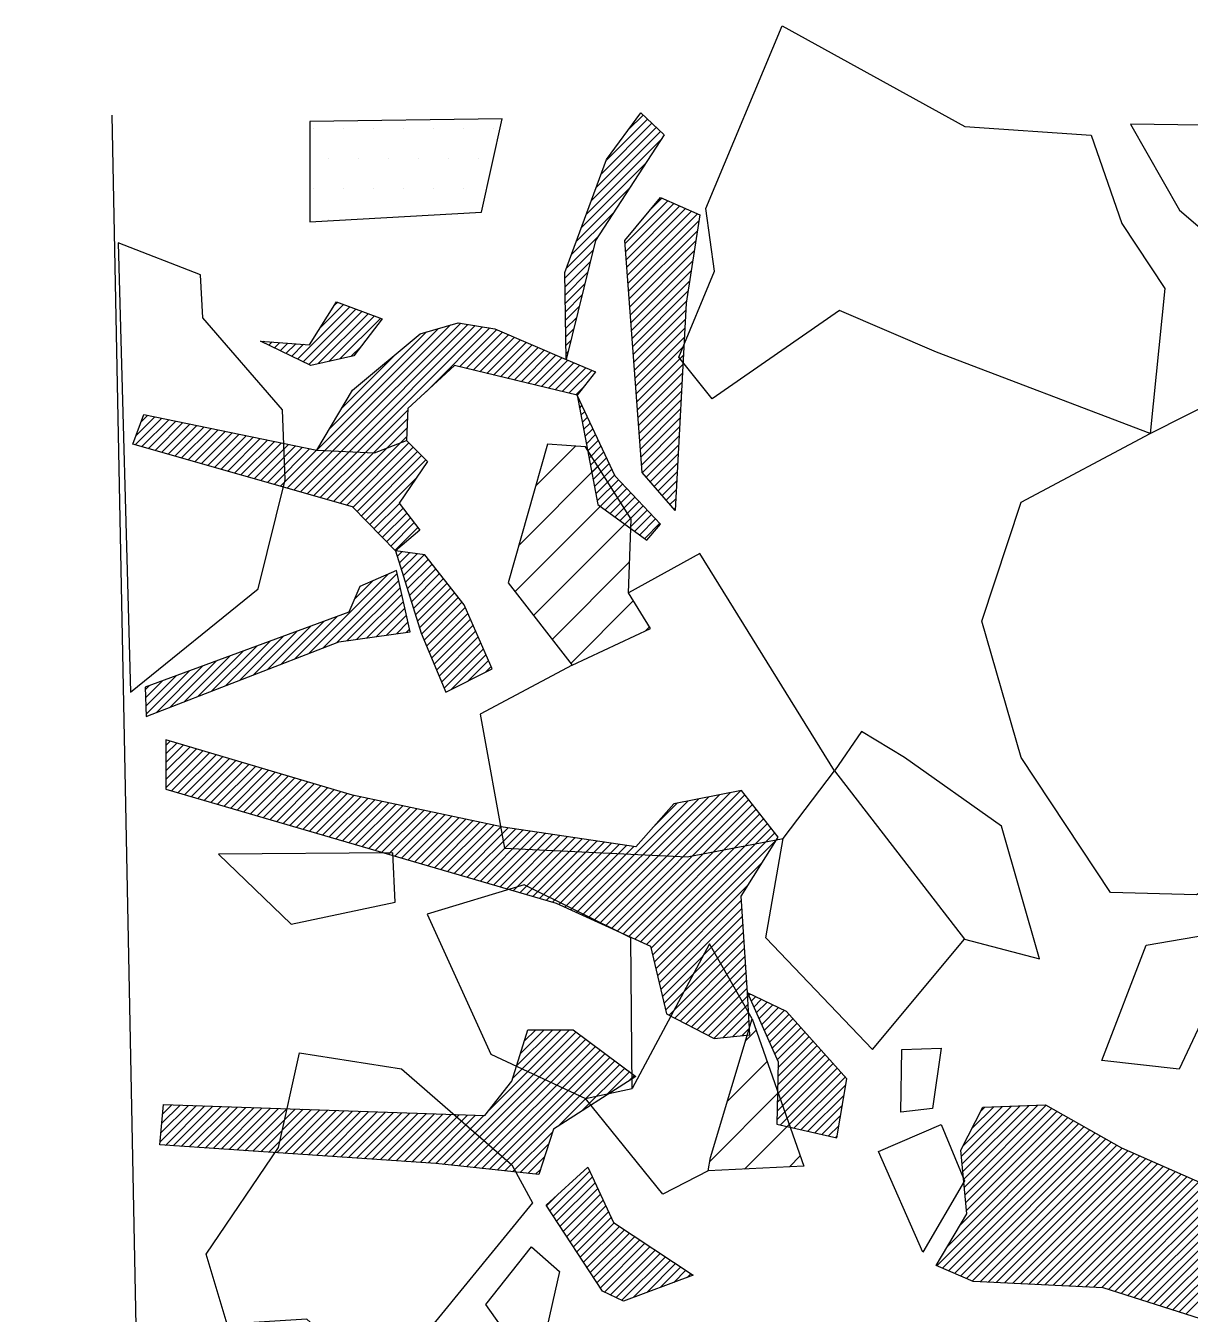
# Model space of a CAD drawing. Header units: metres. Extents: x -3.87 to -2.45, y -18.92 to -15.26.
# Drawn here: x -3.87 to -3.385, y -15.793 to -15.257 of the extents above; entities that cross this region are included whole.
import ezdxf

# ---------------------------------------------------------------- set-up
doc = ezdxf.new("R2010")
doc.units = ezdxf.units.M
doc.header["$LTSCALE"] = 25
doc.header["$MEASUREMENT"] = 0
doc.linetypes.add('STRICHPUNKTX2', pattern=[2, 1, -0.5, 0, -0.5])
doc.layers.get('0').update_dxf_attribs({"linetype": 'CONTINUOUS'})
for name, color, linetype in [('FEUER', 1, 'CONTINUOUS'), ('GRABUNGSGRENZE', 3, 'STRICHPUNKTX2'), ('KNOCHEN', 2, 'CONTINUOUS'), ('KNOCHENSCHRAFF', 2, 'CONTINUOUS'), ('STEINE', 4, 'CONTINUOUS'), ('STEINESCHRAFF', 4, 'CONTINUOUS')]:
    doc.layers.add(name, color=color, linetype=linetype)

# ---------------------------------------------------------------- blocks, each defined once
blk = doc.blocks.new('*X6')
at = {"color": 0}
for p, q in [((-362.822, -1531.316), (-361.099, -1529.593)), ((-361.89, -1530.03), (-361.281, -1529.421)), ((-363.445, -1532.999), (-360.555, -1530.109)), ((-363.237, -1532.438), (-360.736, -1529.937)), ((-363.029, -1531.877), (-360.918, -1529.765)), ((-363.652, -1533.56), (-360.519, -1530.428)), ((-363.86, -1534.122), (-361.181, -1531.443)), ((-364.067, -1534.683), (-361.842, -1532.457)), ((-360.973, -1533.356), (-360.5, -1532.883)), ((-362.032, -1534.768), (-360.254, -1532.99)), ((-362.007, -1535.097), (-360.008, -1533.098)), ((-361.983, -1535.427), (-359.762, -1533.206)), ((-361.959, -1535.756), (-359.516, -1533.313)), ((-361.935, -1536.085), (-359.27, -1533.421)), ((-364.275, -1535.244), (-362.504, -1533.472)), ((-361.91, -1536.415), (-359.024, -1533.529)), ((-361.886, -1536.744), (-358.963, -1533.821)), ((-364.483, -1535.805), (-363.165, -1534.487)), ((-361.862, -1537.073), (-359.027, -1534.238)), ((-364.541, -1536.217), (-363.365, -1535.041)), ((-361.837, -1537.402), (-359.091, -1534.656)), ((-364.536, -1536.565), (-363.482, -1535.511)), ((-361.813, -1537.732), (-359.155, -1535.073)), ((-361.789, -1538.061), (-359.218, -1535.491)), ((-364.531, -1536.914), (-363.598, -1535.981)), ((-361.765, -1538.39), (-359.282, -1535.908)), ((-364.526, -1537.263), (-363.715, -1536.451)), ((-361.74, -1538.72), (-359.346, -1536.326)), ((-364.521, -1537.612), (-363.831, -1536.921)), ((-361.716, -1539.049), (-359.41, -1536.743)), ((-361.692, -1539.378), (-359.474, -1537.161)), ((-375.678, -1539.576), (-373.502, -1537.399)), ((-375.441, -1539.692), (-373.245, -1537.496)), ((-375.203, -1539.808), (-372.989, -1537.594)), ((-374.823, -1539.782), (-372.732, -1537.691)), ((-374.716, -1538.26), (-373.758, -1537.302)), ((-374.116, -1537.307), (-374.014, -1537.205)), ((-364.517, -1537.96), (-363.948, -1537.391)), ((-361.667, -1539.707), (-359.504, -1537.543)), ((-374.54, -1543.388), (-369.309, -1538.157)), ((-374.365, -1539.677), (-372.476, -1537.788)), ((-374.201, -1543.402), (-368.881, -1538.082)), ((-373.907, -1539.573), (-372.219, -1537.885)), ((-373.862, -1543.417), (-368.578, -1538.132)), ((-373.523, -1543.431), (-368.275, -1538.183)), ((-373.184, -1543.446), (-367.972, -1538.233)), ((-364.512, -1538.309), (-364.064, -1537.861)), ((-361.643, -1540.037), (-359.524, -1537.917)), ((-374.842, -1543.336), (-369.807, -1538.301)), ((-374.328, -1542.469), (-370.305, -1538.445)), ((-370.319, -1540.934), (-367.669, -1538.284)), ((-368.933, -1539.902), (-367.382, -1538.351)), ((-368.648, -1539.97), (-367.136, -1538.458)), ((-368.363, -1540.039), (-366.889, -1538.564)), ((-368.078, -1540.107), (-366.642, -1538.671)), ((-367.793, -1540.176), (-366.395, -1538.778)), ((-364.507, -1538.658), (-364.18, -1538.331)), ((-364.502, -1539.007), (-364.297, -1538.801)), ((-361.619, -1540.366), (-359.544, -1538.291)), ((-361.595, -1540.695), (-359.564, -1538.664)), ((-377.104, -1538.88), (-377.062, -1538.838)), ((-376.866, -1538.996), (-376.733, -1538.863)), ((-376.628, -1539.112), (-376.404, -1538.888)), ((-376.391, -1539.228), (-376.075, -1538.913)), ((-376.153, -1539.344), (-375.747, -1538.937)), ((-375.916, -1539.46), (-375.418, -1538.962)), ((-373.449, -1539.468), (-373.029, -1539.048)), ((-367.508, -1540.244), (-366.148, -1538.884)), ((-367.223, -1540.313), (-365.901, -1538.991)), ((-366.938, -1540.381), (-365.654, -1539.097)), ((-366.652, -1540.45), (-365.407, -1539.204)), ((-366.367, -1540.518), (-365.16, -1539.31)), ((-364.498, -1539.355), (-364.413, -1539.271)), ((-361.57, -1541.024), (-359.584, -1539.038)), ((-373.814, -1541.601), (-371.57, -1539.357)), ((-366.082, -1540.587), (-364.913, -1539.417)), ((-365.797, -1540.655), (-364.666, -1539.524)), ((-365.512, -1540.724), (-364.418, -1539.629)), ((-365.227, -1540.792), (-364.168, -1539.733)), ((-364.942, -1540.861), (-363.919, -1539.837)), ((-361.546, -1541.354), (-359.604, -1539.411)), ((-361.522, -1541.683), (-359.624, -1539.785)), ((-364.657, -1540.929), (-363.669, -1539.941)), ((-364.372, -1540.998), (-363.42, -1540.046)), ((-361.498, -1542.012), (-359.644, -1540.158)), ((-364.087, -1541.066), (-363.792, -1540.771)), ((-361.473, -1542.342), (-359.664, -1540.532)), ((-361.449, -1542.671), (-359.684, -1540.906)), ((-361.425, -1543), (-359.704, -1541.279)), ((-382.389, -1542.751), (-381.62, -1541.982)), ((-382.176, -1542.185), (-381.913, -1541.921)), ((-372.845, -1543.46), (-371.086, -1541.702)), ((-361.4, -1543.329), (-359.724, -1541.653)), ((-382.428, -1543.144), (-381.326, -1542.042)), ((-382.153, -1543.222), (-381.033, -1542.103)), ((-381.878, -1543.301), (-380.74, -1542.163)), ((-381.603, -1543.379), (-380.447, -1542.223)), ((-381.327, -1543.457), (-380.154, -1542.284)), ((-381.052, -1543.536), (-379.861, -1542.344)), ((-380.777, -1543.614), (-379.568, -1542.405)), ((-380.502, -1543.693), (-379.274, -1542.465)), ((-380.227, -1543.771), (-378.981, -1542.525)), ((-372.506, -1543.475), (-371.101, -1542.069)), ((-371.961, -1543.284), (-371.115, -1542.437)), ((-361.376, -1543.659), (-359.744, -1542.026)), ((-361.352, -1543.988), (-359.764, -1542.4)), ((-379.952, -1543.85), (-378.688, -1542.586)), ((-379.677, -1543.928), (-378.395, -1542.646)), ((-379.402, -1544.007), (-378.102, -1542.707)), ((-379.127, -1544.085), (-377.809, -1542.767)), ((-378.852, -1544.164), (-377.515, -1542.827)), ((-378.577, -1544.242), (-377.222, -1542.888)), ((-378.302, -1544.321), (-376.929, -1542.948)), ((-378.027, -1544.399), (-376.636, -1543.009)), ((-377.751, -1544.478), (-376.343, -1543.069)), ((-373.9, -1545.576), (-371.387, -1543.063)), ((-373.625, -1545.655), (-371.036, -1543.066)), ((-371.387, -1543.063), (-371.129, -1542.805)), ((-361.319, -1544.309), (-359.784, -1542.774)), ((-377.476, -1544.556), (-376.05, -1543.129)), ((-377.201, -1544.635), (-375.756, -1543.19)), ((-376.926, -1544.713), (-375.463, -1543.25)), ((-376.651, -1544.792), (-375.17, -1543.311)), ((-376.376, -1544.87), (-374.877, -1543.371)), ((-376.101, -1544.949), (-374.54, -1543.388)), ((-375.826, -1545.027), (-374.201, -1543.402)), ((-375.551, -1545.105), (-373.862, -1543.417)), ((-375.276, -1545.184), (-373.523, -1543.431)), ((-375.001, -1545.262), (-373.184, -1543.446)), ((-374.726, -1545.341), (-372.845, -1543.46)), ((-374.451, -1545.419), (-372.506, -1543.475)), ((-374.175, -1545.498), (-371.961, -1543.284)), ((-373.363, -1545.746), (-370.859, -1543.242)), ((-373.188, -1545.925), (-370.683, -1543.419)), ((-373.014, -1546.104), (-370.506, -1543.596)), ((-361.155, -1544.498), (-359.804, -1543.147)), ((-360.99, -1544.687), (-359.824, -1543.521)), ((-372.84, -1546.284), (-370.329, -1543.773)), ((-360.826, -1544.876), (-359.844, -1543.894)), ((-372.666, -1546.463), (-370.749, -1544.546)), ((-360.661, -1545.065), (-359.864, -1544.268)), ((-360.497, -1545.254), (-359.884, -1544.641)), ((-360.332, -1545.443), (-359.904, -1545.015)), ((-372.491, -1546.642), (-371.433, -1545.584)), ((-360.168, -1545.632), (-359.924, -1545.389)), ((-360.003, -1545.821), (-359.944, -1545.762)), ((-372.317, -1546.822), (-371.279, -1545.783)), ((-372.143, -1547.001), (-371.125, -1545.983)), ((-371.969, -1547.18), (-370.971, -1546.182)), ((-371.794, -1547.36), (-370.817, -1546.382)), ((-371.62, -1547.539), (-370.663, -1546.581)), ((-371.524, -1547.796), (-371.325, -1547.597)), ((-371.44, -1548.065), (-371.011, -1547.637)), ((-371.355, -1548.334), (-370.697, -1547.676)), ((-371.271, -1548.604), (-370.383, -1547.715)), ((-371.187, -1548.873), (-370.222, -1547.908)), ((-371.102, -1549.142), (-370.067, -1548.107)), ((-371.018, -1549.411), (-369.912, -1548.305)), ((-375.204, -1551.83), (-371.914, -1548.54)), ((-374.626, -1551.605), (-371.52, -1548.499)), ((-374.048, -1551.381), (-371.456, -1548.789)), ((-373.309, -1549.581), (-372.538, -1548.81)), ((-370.934, -1549.681), (-369.757, -1548.504)), ((-370.849, -1549.95), (-369.602, -1548.703)), ((-370.765, -1550.219), (-369.447, -1548.901)), ((-373.609, -1551.295), (-371.392, -1549.079)), ((-373.199, -1551.239), (-371.329, -1549.369)), ((-370.681, -1550.489), (-369.292, -1549.1)), ((-370.597, -1550.758), (-369.137, -1549.298)), ((-370.509, -1551.024), (-368.982, -1549.497)), ((-372.789, -1551.183), (-371.265, -1549.659)), ((-372.379, -1551.126), (-371.201, -1549.948)), ((-370.405, -1551.274), (-368.827, -1549.696)), ((-370.301, -1551.523), (-368.692, -1549.914)), ((-376.36, -1552.278), (-374.58, -1550.499)), ((-375.782, -1552.054), (-374.021, -1550.294)), ((-371.969, -1551.07), (-371.138, -1550.238)), ((-371.559, -1551.013), (-371.074, -1550.528)), ((-370.198, -1551.773), (-368.584, -1550.159)), ((-370.094, -1552.023), (-368.475, -1550.404)), ((-378.093, -1552.951), (-376.256, -1551.114)), ((-377.515, -1552.727), (-375.697, -1550.909)), ((-376.938, -1552.503), (-375.139, -1550.704)), ((-371.149, -1550.957), (-371.01, -1550.818)), ((-369.99, -1552.272), (-368.367, -1550.649)), ((-369.886, -1552.522), (-368.259, -1550.895)), ((-369.782, -1552.772), (-368.15, -1551.14)), ((-379.249, -1553.4), (-377.373, -1551.524)), ((-378.671, -1553.175), (-376.814, -1551.319)), ((-369.678, -1553.021), (-368.042, -1551.385)), ((-369.574, -1553.271), (-367.933, -1551.63)), ((-380.982, -1554.073), (-379.049, -1552.139)), ((-380.405, -1553.848), (-378.49, -1551.934)), ((-379.827, -1553.624), (-377.932, -1551.729)), ((-369.27, -1553.321), (-367.825, -1551.875)), ((-368.564, -1552.968), (-367.717, -1552.121)), ((-381.972, -1554.355), (-380.166, -1552.549)), ((-381.56, -1554.297), (-379.608, -1552.344)), ((-367.857, -1552.615), (-367.608, -1552.366)), ((-382.014, -1553.336), (-381.842, -1553.164)), ((-382, -1553.676), (-381.283, -1552.959)), ((-381.986, -1554.015), (-380.725, -1552.754)), ((-381.152, -1557.424), (-379.61, -1555.882)), ((-381.151, -1555.655), (-380.974, -1555.478)), ((-381.151, -1556.009), (-380.701, -1555.559)), ((-381.151, -1556.363), (-380.428, -1555.64)), ((-381.151, -1556.716), (-380.156, -1555.721)), ((-381.151, -1557.07), (-379.883, -1555.802)), ((-380.913, -1557.539), (-379.338, -1555.963)), ((-380.64, -1557.619), (-379.065, -1556.044)), ((-380.366, -1557.699), (-378.792, -1556.125)), ((-380.093, -1557.779), (-378.519, -1556.206)), ((-379.819, -1557.859), (-378.247, -1556.287)), ((-379.546, -1557.939), (-377.974, -1556.367)), ((-379.272, -1558.019), (-377.701, -1556.448)), ((-378.999, -1558.099), (-377.429, -1556.529)), ((-378.725, -1558.179), (-377.156, -1556.61)), ((-378.452, -1558.259), (-376.883, -1556.691)), ((-378.178, -1558.34), (-376.61, -1556.772)), ((-377.905, -1558.42), (-376.338, -1556.852)), ((-377.631, -1558.5), (-376.065, -1556.933)), ((-377.358, -1558.58), (-375.792, -1557.014)), ((-377.084, -1558.66), (-375.52, -1557.095)), ((-376.811, -1558.74), (-375.247, -1557.176)), ((-376.537, -1558.82), (-374.974, -1557.257)), ((-376.264, -1558.9), (-374.701, -1557.338)), ((-375.99, -1558.98), (-374.429, -1557.418)), ((-375.717, -1559.06), (-374.156, -1557.499)), ((-362.849, -1563.163), (-357.219, -1557.533)), ((-375.444, -1559.14), (-373.883, -1557.58)), ((-375.17, -1559.22), (-373.611, -1557.661)), ((-374.897, -1559.3), (-373.334, -1557.738)), ((-374.623, -1559.381), (-373.043, -1557.8)), ((-374.35, -1559.461), (-372.751, -1557.862)), ((-374.076, -1559.541), (-372.459, -1557.924)), ((-373.803, -1559.621), (-372.167, -1557.985)), ((-373.529, -1559.701), (-371.876, -1558.047)), ((-373.256, -1559.781), (-371.584, -1558.109)), ((-364.064, -1562.61), (-359.428, -1557.974)), ((-363.821, -1562.72), (-358.986, -1557.885)), ((-363.578, -1562.831), (-358.544, -1557.797)), ((-363.335, -1562.942), (-358.102, -1557.709)), ((-363.092, -1563.052), (-357.661, -1557.621)), ((-362.606, -1563.273), (-357.048, -1557.716)), ((-362.363, -1563.384), (-356.892, -1557.913)), ((-360.857, -1559.049), (-359.869, -1558.062)), ((-372.982, -1559.861), (-371.292, -1558.171)), ((-372.709, -1559.941), (-371, -1558.232)), ((-372.435, -1560.021), (-370.708, -1558.294)), ((-372.162, -1560.101), (-370.417, -1558.356)), ((-371.888, -1560.181), (-370.125, -1558.418)), ((-371.615, -1560.261), (-369.833, -1558.48)), ((-371.341, -1560.342), (-369.541, -1558.541)), ((-371.068, -1560.422), (-369.25, -1558.603)), ((-362.12, -1563.494), (-356.737, -1558.111)), ((-361.877, -1563.605), (-356.581, -1558.309)), ((-361.634, -1563.715), (-356.425, -1558.506)), ((-370.795, -1560.502), (-368.958, -1558.665)), ((-370.521, -1560.582), (-368.666, -1558.727)), ((-370.248, -1560.662), (-368.374, -1558.788)), ((-369.974, -1560.742), (-368.082, -1558.85)), ((-369.701, -1560.822), (-367.791, -1558.912)), ((-369.427, -1560.902), (-367.499, -1558.974)), ((-369.154, -1560.982), (-367.207, -1559.036)), ((-368.88, -1561.062), (-366.905, -1559.087)), ((-368.607, -1561.142), (-366.597, -1559.133)), ((-368.333, -1561.222), (-366.289, -1559.178)), ((-361.391, -1563.826), (-356.269, -1558.704)), ((-361.148, -1563.937), (-356.113, -1558.901)), ((-360.958, -1564.1), (-355.957, -1559.099)), ((-368.06, -1561.302), (-365.981, -1559.224)), ((-367.786, -1561.383), (-365.674, -1559.27)), ((-367.513, -1561.463), (-365.366, -1559.315)), ((-367.239, -1561.543), (-365.058, -1559.361)), ((-366.966, -1561.623), (-364.75, -1559.407)), ((-366.692, -1561.703), (-364.442, -1559.453)), ((-366.419, -1561.783), (-364.134, -1559.498)), ((-366.145, -1561.863), (-363.826, -1559.544)), ((-365.872, -1561.943), (-363.519, -1559.59)), ((-365.599, -1562.023), (-363.211, -1559.635)), ((-365.325, -1562.103), (-362.903, -1559.681)), ((-360.89, -1564.386), (-355.801, -1559.297)), ((-360.823, -1564.672), (-355.739, -1559.588)), ((-365.052, -1562.183), (-362.595, -1559.727)), ((-364.793, -1562.278), (-362.287, -1559.773)), ((-364.55, -1562.389), (-361.979, -1559.818)), ((-364.307, -1562.499), (-361.672, -1559.864)), ((-360.755, -1564.958), (-356.329, -1560.532)), ((-360.688, -1565.244), (-356.92, -1561.476)), ((-360.62, -1565.53), (-357.187, -1562.097)), ((-360.553, -1565.816), (-357.166, -1562.429)), ((-360.485, -1566.102), (-357.145, -1562.762)), ((-360.418, -1566.388), (-357.124, -1563.095)), ((-360.35, -1566.674), (-357.103, -1563.427)), ((-360.203, -1566.881), (-357.082, -1563.76)), ((-359.969, -1567.001), (-357.061, -1564.092)), ((-359.736, -1567.121), (-357.04, -1564.425)), ((-359.502, -1567.24), (-357.019, -1564.758)), ((-359.268, -1567.36), (-356.998, -1565.09)), ((-359.035, -1567.48), (-356.977, -1565.423)), ((-358.801, -1567.6), (-356.956, -1565.755)), ((-358.568, -1567.72), (-356.936, -1566.089)), ((-356.9, -1566.053), (-356.848, -1566.001)), ((-356.791, -1566.298), (-356.608, -1566.114)), ((-358.334, -1567.84), (-356.917, -1566.423)), ((-356.682, -1566.542), (-356.367, -1566.227)), ((-356.573, -1566.787), (-356.126, -1566.34)), ((-356.464, -1567.031), (-355.886, -1566.452)), ((-356.355, -1567.276), (-355.645, -1566.565)), ((-356.246, -1567.52), (-355.404, -1566.678)), ((-357.947, -1567.807), (-356.897, -1566.757)), ((-357.553, -1567.766), (-356.877, -1567.091)), ((-356.137, -1567.765), (-355.209, -1566.836)), ((-356.028, -1568.009), (-355.042, -1567.023)), ((-355.919, -1568.254), (-354.876, -1567.21)), ((-369.591, -1573.087), (-364.079, -1567.574)), ((-369.272, -1573.121), (-363.876, -1567.725)), ((-367.723, -1570.865), (-364.344, -1567.486)), ((-366.712, -1569.5), (-364.697, -1567.486)), ((-366.553, -1568.988), (-365.05, -1567.486)), ((-366.394, -1568.476), (-365.404, -1567.485)), ((-366.235, -1567.963), (-365.757, -1567.485)), ((-357.158, -1567.725), (-356.858, -1567.425)), ((-355.81, -1568.498), (-354.709, -1567.397)), ((-355.701, -1568.743), (-354.543, -1567.584)), ((-368.952, -1573.155), (-363.674, -1567.876)), ((-368.633, -1573.19), (-363.471, -1568.027)), ((-368.314, -1573.224), (-363.268, -1568.178)), ((-355.687, -1569.79), (-354.043, -1568.145)), ((-355.68, -1569.429), (-354.21, -1567.958)), ((-355.673, -1569.068), (-354.376, -1567.771)), ((-367.995, -1573.258), (-363.066, -1568.329)), ((-367.676, -1573.293), (-362.863, -1568.48)), ((-367.356, -1573.327), (-362.661, -1568.631)), ((-367.037, -1573.361), (-362.458, -1568.782)), ((-355.709, -1570.872), (-353.543, -1568.706)), ((-355.702, -1570.511), (-353.71, -1568.519)), ((-355.694, -1570.15), (-353.877, -1568.332)), ((-364.818, -1571.496), (-362.256, -1568.934)), ((-363.833, -1570.864), (-362.053, -1569.085)), ((-362.847, -1570.232), (-361.851, -1569.236)), ((-355.716, -1571.233), (-353.377, -1568.894)), ((-355.582, -1571.453), (-353.21, -1569.081)), ((-355.294, -1571.517), (-353.044, -1569.268)), ((-361.861, -1569.6), (-361.648, -1569.387)), ((-355.005, -1571.582), (-352.877, -1569.455)), ((-354.717, -1571.647), (-352.849, -1569.78)), ((-354.428, -1571.712), (-352.92, -1570.204)), ((-381.402, -1572.17), (-379.876, -1570.644)), ((-381.366, -1571.781), (-380.218, -1570.632)), ((-381.331, -1571.392), (-380.559, -1570.62)), ((-381.295, -1571.003), (-380.901, -1570.608)), ((-381.26, -1570.613), (-381.243, -1570.596)), ((-381.176, -1572.297), (-379.534, -1570.656)), ((-380.844, -1572.319), (-379.192, -1570.667)), ((-380.513, -1572.341), (-378.851, -1570.679)), ((-380.182, -1572.364), (-378.509, -1570.691)), ((-379.85, -1572.386), (-378.167, -1570.703)), ((-379.519, -1572.408), (-377.826, -1570.715)), ((-379.188, -1572.43), (-377.484, -1570.727)), ((-378.856, -1572.452), (-377.142, -1570.739)), ((-378.525, -1572.475), (-376.801, -1570.75)), ((-378.194, -1572.497), (-376.459, -1570.762)), ((-377.862, -1572.519), (-376.117, -1570.774)), ((-377.531, -1572.541), (-375.775, -1570.786)), ((-377.199, -1572.563), (-375.434, -1570.798)), ((-376.868, -1572.586), (-375.092, -1570.81)), ((-376.537, -1572.608), (-374.75, -1570.821)), ((-376.205, -1572.63), (-374.409, -1570.833)), ((-375.874, -1572.652), (-374.067, -1570.845)), ((-375.543, -1572.675), (-373.725, -1570.857)), ((-375.211, -1572.697), (-373.384, -1570.869)), ((-374.88, -1572.719), (-373.042, -1570.881)), ((-374.549, -1572.741), (-372.7, -1570.893)), ((-374.217, -1572.763), (-372.358, -1570.904)), ((-373.886, -1572.786), (-372.017, -1570.916)), ((-373.555, -1572.808), (-371.675, -1570.928)), ((-373.223, -1572.83), (-371.333, -1570.94)), ((-372.892, -1572.852), (-370.992, -1570.952)), ((-372.561, -1572.874), (-370.65, -1570.964)), ((-372.229, -1572.897), (-370.308, -1570.976)), ((-354.139, -1571.777), (-352.991, -1570.629)), ((-348.035, -1572.744), (-345.955, -1570.664)), ((-348.004, -1573.067), (-345.587, -1570.649)), ((-347.973, -1573.389), (-345.219, -1570.635)), ((-347.971, -1572.326), (-346.322, -1570.678)), ((-347.942, -1573.712), (-344.851, -1570.621)), ((-347.911, -1574.034), (-344.503, -1570.626)), ((-347.88, -1574.357), (-344.277, -1570.753)), ((-347.849, -1574.68), (-344.051, -1570.881)), ((-347.596, -1571.597), (-346.69, -1570.692)), ((-347.221, -1570.869), (-347.058, -1570.706)), ((-371.898, -1572.919), (-369.967, -1570.987)), ((-371.567, -1572.941), (-369.625, -1570.999)), ((-371.235, -1572.963), (-369.283, -1571.011)), ((-370.904, -1572.985), (-368.942, -1571.023)), ((-370.573, -1573.008), (-368.6, -1571.035)), ((-370.241, -1573.03), (-368.258, -1571.047)), ((-369.91, -1573.052), (-367.916, -1571.059)), ((-353.851, -1571.842), (-353.062, -1571.053)), ((-353.562, -1571.907), (-353.133, -1571.478)), ((-349.062, -1577.306), (-343.147, -1571.392)), ((-348.603, -1576.494), (-343.373, -1571.264)), ((-348.082, -1575.619), (-343.599, -1571.136)), ((-347.819, -1575.002), (-343.825, -1571.009)), ((-366.718, -1573.396), (-365.05, -1571.728)), ((-353.273, -1571.972), (-353.203, -1571.902)), ((-348.815, -1577.413), (-342.921, -1571.519)), ((-348.569, -1577.52), (-342.695, -1571.647)), ((-348.322, -1577.627), (-342.469, -1571.775)), ((-348.076, -1577.734), (-342.243, -1571.902)), ((-347.829, -1577.841), (-342.018, -1572.03)), ((-366.399, -1573.43), (-365.22, -1572.251)), ((-347.582, -1577.948), (-341.792, -1572.157)), ((-347.257, -1577.976), (-341.566, -1572.285)), ((-346.919, -1577.992), (-341.337, -1572.41)), ((-346.582, -1578.008), (-341.092, -1572.518)), ((-366.079, -1573.464), (-365.39, -1572.775)), ((-346.244, -1578.024), (-340.846, -1572.626)), ((-345.907, -1578.04), (-340.601, -1572.734)), ((-345.569, -1578.057), (-340.355, -1572.842)), ((-345.232, -1578.073), (-340.11, -1572.951)), ((-344.894, -1578.089), (-339.864, -1573.059)), ((-365.76, -1573.498), (-365.56, -1573.298)), ((-365.167, -1575.027), (-363.51, -1573.37)), ((-365.027, -1575.241), (-363.398, -1573.611)), ((-344.557, -1578.105), (-339.619, -1573.167)), ((-344.219, -1578.121), (-339.373, -1573.275)), ((-343.882, -1578.137), (-339.128, -1573.383)), ((-343.544, -1578.153), (-338.882, -1573.491)), ((-343.207, -1578.169), (-338.637, -1573.599)), ((-364.887, -1575.454), (-363.285, -1573.852)), ((-364.747, -1575.667), (-363.173, -1574.093)), ((-342.869, -1578.185), (-338.391, -1573.707)), ((-342.532, -1578.201), (-338.146, -1573.815)), ((-342.194, -1578.217), (-337.9, -1573.923)), ((-341.914, -1578.29), (-337.655, -1574.031)), ((-341.646, -1578.376), (-337.409, -1574.139)), ((-365.308, -1574.814), (-364.872, -1574.378)), ((-364.607, -1575.881), (-363.061, -1574.334)), ((-364.467, -1576.094), (-362.948, -1574.576)), ((-341.378, -1578.461), (-337.164, -1574.247)), ((-341.109, -1578.546), (-336.918, -1574.355)), ((-340.841, -1578.632), (-336.673, -1574.463)), ((-340.573, -1578.717), (-336.427, -1574.571)), ((-340.305, -1578.802), (-336.182, -1574.679)), ((-364.327, -1576.308), (-362.836, -1574.817)), ((-364.187, -1576.521), (-362.723, -1575.058)), ((-340.037, -1578.888), (-335.936, -1574.787)), ((-339.769, -1578.973), (-335.691, -1574.895)), ((-339.5, -1579.059), (-335.445, -1575.003)), ((-339.232, -1579.144), (-335.209, -1575.121)), ((-338.964, -1579.229), (-334.974, -1575.239)), ((-364.046, -1576.734), (-362.611, -1575.299)), ((-363.906, -1576.948), (-362.484, -1575.526)), ((-363.766, -1577.161), (-362.271, -1575.667)), ((-338.696, -1579.315), (-334.738, -1575.357)), ((-363.626, -1577.375), (-362.059, -1575.807)), ((-363.486, -1577.588), (-361.846, -1575.948)), ((-363.346, -1577.802), (-361.633, -1576.089)), ((-363.206, -1578.015), (-361.42, -1576.23)), ((-363.065, -1578.228), (-361.208, -1576.371)), ((-362.89, -1578.406), (-360.995, -1576.512)), ((-362.649, -1578.519), (-360.782, -1576.652)), ((-362.409, -1578.633), (-360.57, -1576.793)), ((-362.168, -1578.746), (-360.357, -1576.934)), ((-361.691, -1578.621), (-360.144, -1577.075)), ((-361.131, -1578.416), (-359.931, -1577.216)), ((-360.572, -1578.21), (-359.719, -1577.357)), ((-360.012, -1578.004), (-359.506, -1577.497)), ((-359.453, -1577.798), (-359.293, -1577.638))]:
    blk.add_line(p, q, dxfattribs=at)
blk = doc.blocks.new('*X7')
at = {"color": 0}
for p, q in [((-363.989, -1541.322), (-363.943, -1541.276)), ((-363.932, -1541.618), (-363.83, -1541.516)), ((-363.876, -1541.915), (-363.717, -1541.757)), ((-363.819, -1542.212), (-363.604, -1541.997)), ((-363.762, -1542.509), (-363.491, -1542.238)), ((-363.706, -1542.806), (-363.378, -1542.479)), ((-363.649, -1543.103), (-363.265, -1542.719)), ((-363.592, -1543.4), (-363.152, -1542.96)), ((-363.536, -1543.697), (-363.039, -1543.201)), ((-363.479, -1543.994), (-362.926, -1543.441)), ((-363.423, -1544.291), (-362.814, -1543.682)), ((-363.366, -1544.588), (-362.701, -1543.922)), ((-363.309, -1544.885), (-362.588, -1544.163)), ((-363.253, -1545.182), (-362.475, -1544.404)), ((-363.196, -1545.479), (-362.314, -1544.597)), ((-363.064, -1545.7), (-362.142, -1544.778)), ((-362.859, -1545.849), (-361.97, -1544.96)), ((-362.655, -1545.998), (-361.798, -1545.141)), ((-362.45, -1546.146), (-361.626, -1545.323)), ((-362.245, -1546.295), (-361.454, -1545.504)), ((-362.04, -1546.444), (-361.282, -1545.686)), ((-361.835, -1546.592), (-361.11, -1545.867)), ((-361.63, -1546.741), (-360.938, -1546.049)), ((-361.425, -1546.89), (-360.766, -1546.23)), ((-361.22, -1547.038), (-360.594, -1546.412))]:
    blk.add_line(p, q, dxfattribs=at)
blk = doc.blocks.new('*X13')
at = {"color": 0}
for p, q in [((-365.753, -1544.853), (-364.097, -1543.197)), ((-366.452, -1547.321), (-363.169, -1544.037)), ((-366.618, -1549.254), (-362.488, -1545.124)), ((-365.846, -1550.25), (-361.807, -1546.211)), ((-365.074, -1551.245), (-361.849, -1548.021)), ((-364.301, -1552.241), (-361.69, -1549.63)), ((-361.169, -1550.876), (-361.013, -1550.721)), ((-357.012, -1567.932), (-356.576, -1567.497)), ((-357.774, -1570.462), (-356.118, -1568.806)), ((-358.508, -1572.964), (-355.66, -1570.116)), ((-357.061, -1573.284), (-355.202, -1571.426)), ((-355.198, -1573.189), (-354.745, -1572.736))]:
    blk.add_line(p, q, dxfattribs=at)
blk = doc.blocks.new('*X17')
at = {"color": 0}
for p, q in [((-375, -1530), (-375, -1530)), ((-373.75, -1530), (-373.75, -1530)), ((-372.5, -1530), (-372.5, -1530)), ((-371.25, -1530), (-371.25, -1530)), ((-370, -1530), (-370, -1530)), ((-368.75, -1530), (-368.75, -1530)), ((-367.5, -1530), (-367.5, -1530)), ((-374.375, -1531.25), (-374.375, -1531.25)), ((-373.125, -1531.25), (-373.125, -1531.25)), ((-371.875, -1531.25), (-371.875, -1531.25)), ((-370.625, -1531.25), (-370.625, -1531.25)), ((-369.375, -1531.25), (-369.375, -1531.25)), ((-368.125, -1531.25), (-368.125, -1531.25)), ((-375, -1532.5), (-375, -1532.5)), ((-373.75, -1532.5), (-373.75, -1532.5)), ((-372.5, -1532.5), (-372.5, -1532.5)), ((-371.25, -1532.5), (-371.25, -1532.5)), ((-370, -1532.5), (-370, -1532.5)), ((-368.75, -1532.5), (-368.75, -1532.5)), ((-374.375, -1533.75), (-374.375, -1533.75)), ((-373.125, -1533.75), (-373.125, -1533.75))]:
    blk.add_line(p, q, dxfattribs=at)

msp = doc.modelspace()

# ---------------------------------------------------------------- linework, layer by layer
at = {"layer": 'GRABUNGSGRENZE', "flags": 128}
msp.add_lwpolyline([(-3.86987, -18.90849), (-3.81398, -18.29456), (-3.80433, -16.96808), (-3.76802, -16.81793), (-3.80779, -16.61973), (-3.83389, -15.29427)], dxfattribs=at)
at = {"layer": 'KNOCHEN'}
for points in [[(-3.64494, -15.39597), (-3.64544, -15.35971), (-3.62806, -15.31272), (-3.61375, -15.29332), (-3.60405, -15.30252), (-3.63267, -15.34643), (-3.64494, -15.39597)], [(-3.61329, -15.44298), (-3.62041, -15.34644), (-3.60559, -15.32857), (-3.58925, -15.33572), (-3.59488, -15.3725), (-3.5995, -15.45882), (-3.61329, -15.44298)], [(-3.77212, -15.38827), (-3.75169, -15.38981), (-3.74045, -15.37194), (-3.72155, -15.37909), (-3.73331, -15.39441), (-3.75118, -15.39849), (-3.77212, -15.38827)], [(-3.74864, -15.43374), (-3.73382, -15.40871), (-3.70572, -15.38523), (-3.68988, -15.38064), (-3.67456, -15.3832), (-3.64494, -15.39597), (-3.63269, -15.40109), (-3.64035, -15.41079), (-3.69142, -15.39851), (-3.71084, -15.41638), (-3.71135, -15.42966)], [(-3.64035, -15.41079), (-3.63168, -15.45625), (-3.61126, -15.47107), (-3.60564, -15.46443), (-3.62453, -15.44451), (-3.64035, -15.41079)], [(-3.82066, -15.4189), (-3.74864, -15.43374), (-3.72464, -15.43477), (-3.71135, -15.42966), (-3.70267, -15.43835), (-3.71443, -15.45571), (-3.70575, -15.46695), (-3.71597, -15.47563), (-3.73384, -15.45724), (-3.82526, -15.43116), (-3.82066, -15.4189)], [(-3.70525, -15.50986), (-3.69505, -15.53438), (-3.67563, -15.52468), (-3.68737, -15.49811), (-3.70371, -15.47717), (-3.71597, -15.47563), (-3.70525, -15.50986)], [(-3.81968, -15.54455), (-3.73948, -15.51342), (-3.70985, -15.50934), (-3.71546, -15.4838), (-3.73078, -15.49044), (-3.73539, -15.50116), (-3.82018, -15.53229), (-3.81968, -15.54455)], [(-3.81152, -15.57469), (-3.64911, -15.62225), (-3.60978, -15.64014), (-3.60315, -15.66823), (-3.58324, -15.67845), (-3.56842, -15.67693), (-3.56944, -15.65956), (-3.57198, -15.61921), (-3.55665, -15.5947), (-3.57196, -15.57528), (-3.60006, -15.58089), (-3.6159, -15.59876), (-3.67106, -15.59057), (-3.73388, -15.57727), (-3.81151, -15.55426), (-3.81152, -15.57469)], [(-3.56944, -15.65956), (-3.55668, -15.68817), (-3.5572, -15.71422), (-3.53217, -15.71984), (-3.52808, -15.69533), (-3.5531, -15.66723), (-3.56944, -15.65956)], [(-3.66752, -15.6963), (-3.66087, -15.67485), (-3.64197, -15.67486), (-3.61593, -15.69428), (-3.65016, -15.71623), (-3.6563, -15.73512), (-3.6992, -15.73051), (-3.81412, -15.72281), (-3.81258, -15.70596), (-3.67876, -15.7106), (-3.66752, -15.6963)], [(-3.47804, -15.75153), (-3.48059, -15.72497), (-3.47139, -15.7071), (-3.44534, -15.70608), (-3.41367, -15.72397), (-3.35443, -15.75004)], [(-3.62975, -15.78366), (-3.65324, -15.7479), (-3.63586, -15.73207), (-3.62515, -15.75506), (-3.59195, -15.77703), (-3.62107, -15.78775), (-3.62975, -15.78366)], [(-3.29929, -15.82106), (-3.42136, -15.7822), (-3.4755, -15.77962), (-3.49082, -15.77298), (-3.47804, -15.75153)]]:
    msp.add_lwpolyline(points, dxfattribs=at)
at = {"layer": 'STEINE'}
for points in [[(-3.58417, -15.41234), (-3.59795, -15.39497), (-3.58313, -15.35922), (-3.58669, -15.33317), (-3.555, -15.25707), (-3.47891, -15.29898), (-3.4263, -15.30258), (-3.41354, -15.33936), (-3.39567, -15.36644), (-3.40182, -15.4267), (-3.49069, -15.39296), (-3.53103, -15.37558), (-3.58417, -15.41234)], [(-3.75166, -15.29685), (-3.75167, -15.33873), (-3.68016, -15.33467), (-3.67147, -15.29585), (-3.75166, -15.29685)], [(-3.40995, -15.29799), (-3.38953, -15.33375), (-3.37421, -15.34703)], [(-3.29914, -15.37617), (-3.23428, -15.40582), (-3.20058, -15.42218), (-3.18117, -15.42678), (-3.05396, -15.35889), (-3.1137, -15.30217), (-3.40995, -15.29799)], [(-3.82631, -15.53433), (-3.77318, -15.49145), (-3.76193, -15.44599), (-3.76294, -15.41688), (-3.79613, -15.37856), (-3.79714, -15.36068), (-3.83136, -15.34739), (-3.82631, -15.53433)], [(-3.4555, -15.56153), (-3.47183, -15.50483), (-3.45547, -15.45529), (-3.40182, -15.4267), (-3.34205, -15.39659), (-3.32112, -15.42469), (-3.2716, -15.49519), (-3.26038, -15.55036), (-3.31658, -15.57741), (-3.38248, -15.61876), (-3.41823, -15.61773), (-3.4555, -15.56153)], [(-3.66898, -15.48893), (-3.64243, -15.52316), (-3.60974, -15.50785), (-3.61893, -15.49303), (-3.61789, -15.46238), (-3.63678, -15.43224), (-3.65262, -15.43122), (-3.66898, -15.48893)], [(-3.64243, -15.52316), (-3.68075, -15.54358), (-3.67055, -15.59925), (-3.59445, -15.60286), (-3.5546, -15.59521), (-3.53314, -15.56712), (-3.5893, -15.4767), (-3.61893, -15.49303)], [(-3.47902, -15.63712), (-3.44787, -15.6453), (-3.46368, -15.59013), (-3.50403, -15.56151), (-3.5219, -15.55078), (-3.53314, -15.56712), (-3.47902, -15.63712)], [(-3.56177, -15.63658), (-3.5546, -15.59521)], [(-3.78956, -15.60177), (-3.75944, -15.63089), (-3.71602, -15.62171), (-3.71703, -15.60128), (-3.78956, -15.60177)], [(-3.66238, -15.61458), (-3.70274, -15.62682), (-3.6762, -15.68506), (-3.63688, -15.70346), (-3.61746, -15.69938), (-3.61795, -15.63656), (-3.66238, -15.61458)], [(-3.42183, -15.6877), (-3.40343, -15.6397), (-3.36205, -15.63256), (-3.38966, -15.69129), (-3.42183, -15.6877)], [(-3.5674, -15.67029), (-3.58526, -15.63912), (-3.61746, -15.69938)], [(-3.56177, -15.63658), (-3.51735, -15.68307), (-3.47902, -15.63712)], [(-3.58478, -15.728), (-3.5674, -15.67029), (-3.54597, -15.73159), (-3.58581, -15.73362), (-3.58478, -15.728)], [(-3.50561, -15.70913), (-3.50509, -15.68308), (-3.48874, -15.68257), (-3.49233, -15.7076), (-3.50561, -15.70913)], [(-3.72936, -15.81631), (-3.75285, -15.79536), (-3.78605, -15.79739), (-3.79473, -15.76828), (-3.76458, -15.72385), (-3.75588, -15.68452), (-3.71349, -15.69118), (-3.66753, -15.73103), (-3.65885, -15.74687), (-3.71353, -15.81376), (-3.72936, -15.81631)], [(-3.58581, -15.73362), (-3.60471, -15.74331), (-3.63688, -15.70346), (-3.61746, -15.69938)], [(-3.51481, -15.72547), (-3.48875, -15.71424), (-3.47906, -15.73774), (-3.49643, -15.76736), (-3.51481, -15.72547)], [(-3.67828, -15.78926), (-3.65937, -15.76526), (-3.64763, -15.77548), (-3.65376, -15.80255), (-3.6696, -15.80152), (-3.67828, -15.78926)]]:
    msp.add_lwpolyline(points, dxfattribs=at)

# ---------------------------------------------------------------- block references
at = {"layer": 'FEUER', "xscale": 0.01, "yscale": 0.01, "zscale": 0.01}
msp.add_blockref('*X13', (0, 0), dxfattribs=at)
at = {"layer": 'KNOCHENSCHRAFF', "xscale": 0.01, "yscale": 0.01, "zscale": 0.01}
for name in ['*X6', '*X7']:
    msp.add_blockref(name, (0, 0), dxfattribs=at)
at = {"layer": 'STEINESCHRAFF', "xscale": 0.01, "yscale": 0.01, "zscale": 0.01}
msp.add_blockref('*X17', (0, 0), dxfattribs=at)

doc.saveas('drawing.dxf')
